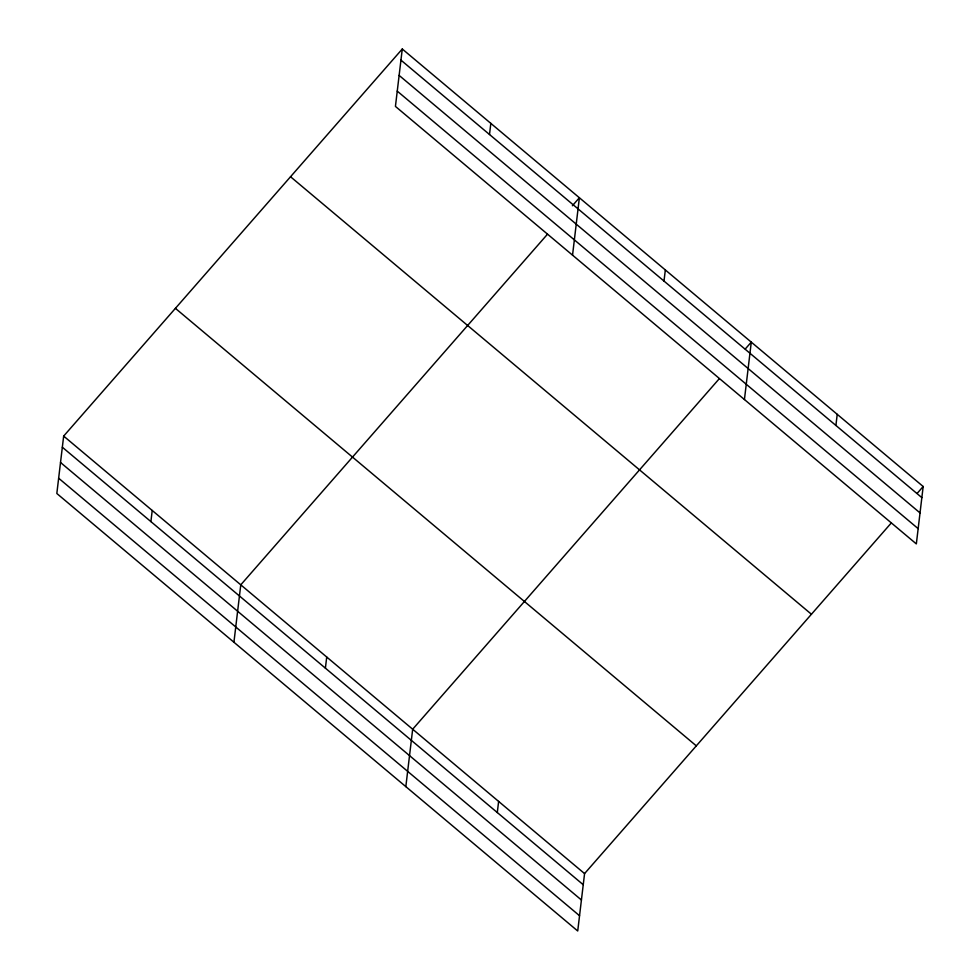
<?xml version="1.0" encoding="UTF-8"?>
<svg xmlns="http://www.w3.org/2000/svg" width="980" height="980" viewBox="0 0 980 980"><rect width="100%" height="100%" fill="white"/><g stroke="black" fill="none" stroke-linecap="round" stroke-linejoin="round"><path stroke-width="1.47" d="M402.278 49L395.43 106.404L916.337 543.912L923.172 486.509L402.278 49L63.663 436.088L56.828 493.491L577.722 931L584.57 873.596L891.249 523.002M150.896 521.593L152.219 510.47M233.926 642.243L240.774 584.84L547.452 234.245M325.397 668.164L326.72 657.029M405.83 786.622L412.678 729.218L719.357 378.623M489.498 134.505L490.833 123.382M497.301 812.543L498.624 801.407M572.541 255.155L579.376 197.752L572.394 205.739M663.999 281.064L665.334 269.941M744.433 399.534L751.28 342.13L745.29 348.978M835.903 425.443L837.226 414.32M917.194 493.357L923.172 486.509M400.943 60.123L921.849 497.632M399.13 75.399L920.024 512.908M397.255 91.128L918.15 528.637M290.533 176.743L811.44 614.252M175.408 308.345L696.314 745.854M63.663 436.088L584.57 873.596M62.34 447.223L583.247 884.732M60.515 462.487L581.422 899.995M58.641 478.216L579.548 915.724"/></g></svg>
